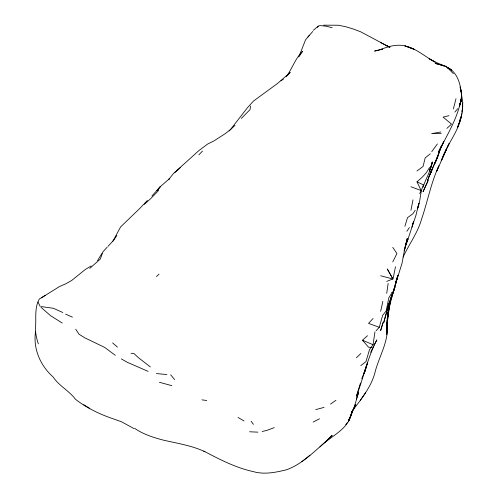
<?xml version="1.0" encoding="UTF-8"?>
<svg xmlns="http://www.w3.org/2000/svg" width="498" height="498" viewBox="0 0 498 498"><rect width="100%" height="100%" fill="white"/><g stroke="black" fill="none" stroke-linecap="round" stroke-linejoin="round"><path stroke-width="0.75" d="M387.151 322.916C389.511 340.987 378.661 356.612 374.733 373.5C370.742 387.369 361.536 398.774 352.926 410.053L355.728 404.669L351.37 413.514M387.369 317.226L387.145 324.354L388.029 312.165M461.409 94.651C460.712 84.405 457.463 72.129 447.304 67.398M35.526 331.755C33.036 348.631 40.307 365.725 53.012 376.837C58.988 385.919 69.091 390.693 75.515 399.315C87.032 408.217 100.223 414.479 113.974 419.092L121.475 421.762L133.943 428.554M462.393 109.411L462.791 102.638L461.347 93.419M461.752 113.7C459.492 131.074 446.42 144.52 441.247 160.985L436.597 171.48L438.912 165.822C430.982 182.791 427.695 201.248 421.669 218.84C417.841 232.678 409.057 244.232 403.075 257.08M461.87 112.212L462.051 109.983M461.378 97.652L461.497 92.504L460.42 88.426M429.55 167.409L426.431 172.607L422.248 177.188L417.013 181.845L423.487 184.901C419.752 192.402 420.779 201.124 417.486 208.874L418.88 203.234L415.892 215.503L404.115 250.687L407.227 238.486L404.351 250.824M460.93 100.789L461.098 99.332M461.353 97.147L461.615 94.962C459.38 115.412 447.808 133.688 438.645 151.672L443.811 141.476M387.724 314.313L387.905 312.856M387.176 325.636L388.409 311.586L387.942 316.896L390.463 301.109M250.538 106.043L250.046 109.635L241.281 118.456M387.681 314.275L387.886 312.837M386.709 293.359L388.147 283.449M360.807 365.619L365.98 361.61L369.497 349.646L373.046 344.697L374.975 331.817M387.718 314.923L389.324 305.118L387.052 324.403L387.363 317.979L386.709 334.774L387.158 324.858L387.282 331.929L387.195 320.102M387.643 315.732L389.567 305.255L388.533 309.557L397.51 276.975M460.575 117.179L459.735 121.512L457.506 127.575L461.571 115.928L459.735 121.512L462.132 113.127L462.754 105.775L462.356 102.893M460.843 101.517L461.204 99.668L459.424 105.968L461.409 99.55L459.424 106.535L460.843 101.517L459.984 103.64M410.95 210.243L413.01 199.847M404.893 248.116L401.973 263.442L395.381 284.613L397.51 276.969M395.493 266.698L393.022 278.98L387.288 268.957L392.773 278.948L386.709 281.426M388.639 308.847L388.95 307.378M396.066 281.8L394.858 287.321L389.598 301.433M380.653 311.331L382.85 301.377M395.25 284.688L396.769 277.853M386.859 310.69L383.641 322.829L389.778 301.838L387.158 310.347L394.858 287.321L390.812 298.103M389.598 304.446L390.32 301.527M453.367 108.962L455.994 98.716M360.49 382.993L356.412 396.234C363.528 377.546 367.599 357.689 376.849 339.897L373.992 345.245M387.288 309.04L388.291 305.374M388.322 305.386L387.095 309.775L394.796 287.284L392.866 293.061L394.329 287.832M395.381 284.613L398.026 275.157L397.703 276.278M45.293 295.414L39.354 298.981C34.872 306.818 35.949 315.72 35.719 324.335C34.885 330.965 36.217 337.544 38.327 343.819M376.115 330.722L379.283 327.31L382.669 315.271L386.18 310.914L388.82 297.829L391.148 294.05L391.602 292.438M394.752 286.338L396.003 281.856M352.472 410.259L351.09 415.139L352.646 410.769M411.883 227.181L413.651 221.205L412.269 225.88M404.893 226.347L407.507 217.657L412.904 213.779L415.22 210.181M365.414 368.906L363.882 373.681M365.849 367.462L366.939 363.857M440.674 147.576L437.269 157.878L429.127 176.423L432.32 169.015L430.284 173.497L431.866 169.557M439.385 152.095L435.19 162.883L441.247 146.456L439.143 151.958L443.805 141.532M388.708 303.998L389.361 302.081M429.905 169.214L432.507 162.124L431.212 165.965L432.22 161.956C430.944 171.057 425.69 178.489 423.07 187.18M361.809 378.748L362.476 376.967M437.207 157.841L438.34 154.853L432.445 168.212M363.652 374.259L367.717 362.612L364.53 372.392L365.868 368.545L362.737 376.326M405.745 244.63L408.005 238.934L406.013 243.908M429.407 170.671L430.247 168.648M441.539 160.337L449.028 143.673L447.304 147.352M430.527 167.975L431.486 165.809L430.477 167.838M441.732 159.889L446.457 149.188L445.866 150.508M356.412 399.035L358.647 392.362L354.476 406.187L351.202 415.071C346.745 430.509 330.342 436.329 319.903 446.961M351.314 413.496L352.584 410.726M370.674 352.354L373.519 346.216M419.721 193.591L421.171 190.566L417.013 181.845M429.45 170.696L430.739 168.1L429.376 170.808M392.773 261.904L396.931 253.538L392.773 247.363M112.673 241.605L120.584 226.932L140.175 208.052L147.408 200.433M348.7 420.032L350.355 417.05L348.905 419.584M346.004 424.645L347.094 422.746M345.986 424.701L346.67 423.537M97.527 260.659L101.909 253.445M431.772 151.647L437.375 143.941M286.169 76.76C292.282 68.581 295.115 58.72 302.523 51.344L298.825 56.953L305.548 39.846L309.488 35.121M116.856 235.504L114.03 239.787L107.973 246.417M317.351 27.415L318.191 26.151L320.052 25.572L326.115 26.189L332.178 27.72M406.878 231.29L409.4 227.536M360.334 400.336L365.414 392.878M157.399 190.205L160.163 186.806L169.793 178.377L168.567 179.604L173.485 173.509L198.864 150.626L207.473 144.152L213.959 140.897L225.426 133.526L230.543 129.48L247.344 107.854L253.401 101.113L277.641 83.39L290.203 72.453L287.732 75.198M156.914 190.728L160.163 186.806L151.902 196.031M454.892 112.075L457.73 108.676M307.938 37.026L312.738 31.455M373.07 318.483L368.532 323.383L379.283 327.31M198.864 154.859L202.524 151.062M158.738 190.336L150.39 198.939L144.327 204.348M107.182 247.182L102.993 251.758L100.266 259.078L89.789 268.378M326.115 441.309L332.172 435.246L324.615 442.685L326.115 441.309C313.846 451.867 302.137 464.074 286.63 469.732C275.83 472.39 264.201 474.837 253.295 471.6C235.735 467.803 219.662 459.417 203.869 451.157L204.921 451.705C191.643 445.43 176.858 443.32 162.665 439.958C152.923 437.344 142.982 434.132 134.634 428.355M356.412 357.782L360.845 353.53M229.161 130.893L235.025 125.303M156.447 276.539L159.049 274.118M446.837 128.416L451.53 124.127L443.12 117.111L448.991 115.661M371.477 347.392L368.532 347.218L362.476 340.227L367.487 335.702M174.624 172.744L180.687 167.328M313.286 30.316L318.191 26.151M430.247 153.82L425.18 157.891L423.07 166.444L417.007 170.976M301.875 461.64L309.961 455.216M280.99 80.863L283.368 79.126M330.548 404.127L335.957 400.249M41.315 297.86L59.492 286.543L65.555 283.897L71.612 280.536L85.27 269.511L91.196 265.938M313.142 422.067L319.535 418.762M274.292 427.626L266.94 430.372L262.166 431.492M315.788 409.599L324.067 407.383M382.433 49.178L374.589 51.089L382.165 49.171L380.653 49.52C388.197 46.457 396.713 43.98 404.893 45.897C416.359 48.406 425.049 56.822 435.19 62.082L429.127 58.664C436.161 63.476 444.895 65.014 451.767 70.131L447.167 67.79M440.855 131.958L431.673 133.651L441.247 133.333M323.613 25.174L338.235 25.23L345.351 26.618L353.325 29.015L360.645 31.785L389.467 47.129M249.566 431.772L257.92 432.164M166.892 374.546L156.422 373.568M41.315 306.575L53.435 308.306L62.804 312.52M201.945 399.85L206.757 400.51M131.03 353.269L134.192 353.736L138.27 357.558L150.384 366.951M453.367 73.673L446.202 66.352L435.19 63.377L438.75 64.429M380.653 275.768L392.773 278.948M171.847 385.676L159.397 382.277M440.176 64.852L442.311 65.487M410.95 186.75L421.171 190.566M148.136 371.377L127.407 362.357L121.3 358.89M362.476 340.227L373.046 344.697M390.077 47.148L386.709 45.716L389.343 47.086M65.58 314.12L72.44 317.126M441.247 64.771L443.88 66.116M380.653 42.591L389.498 47.142M62.231 323.021L50.615 315.732L40.973 307.303M238.032 417.436L244.026 420.978M83.732 404.737L89.789 408.447M115.324 355.335L104.754 347.448L84.934 337.899L79.089 334.276L75.733 329.215M112.623 342.904L117.435 347.125M170.671 374.795L174.624 379.576M251.085 421.221L253.401 424.34M37.991 302.031L40.238 306.488M459.99 86.876L461.497 92.504L461.341 101.804L461.31 99.513M460.911 91.29L461.235 92.659M381.512 327.603L380.653 330.566L383.099 322.517L381.512 327.603M352.516 410.688L348.5 421.489L352.478 410.663M429.824 174.568L427.639 180.301L431.847 169.613L429.824 174.568M428.112 180.575L423.088 191.643L428.112 180.575M441.558 159.989L441.247 160.705L441.558 159.989M434.735 163.412L434.43 164.11L435.19 162.423L434.735 163.412M410.95 48.013L404.893 45.897L414.703 49.551L410.95 48.013"/></g></svg>
